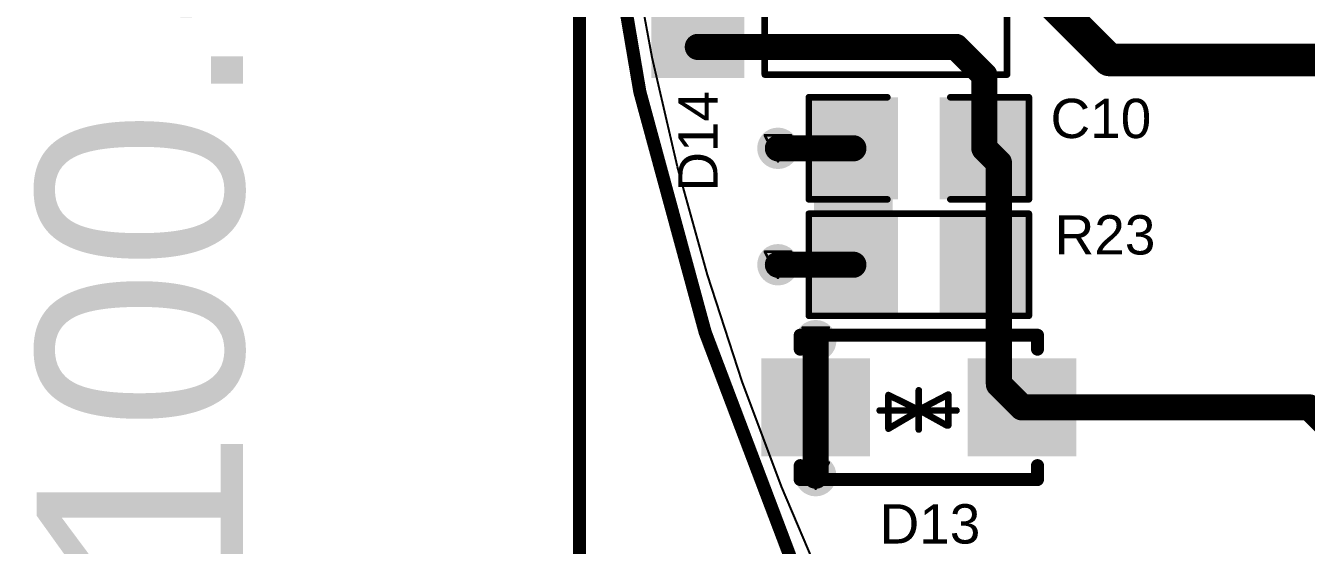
# Model space of a CAD drawing. Header units: inches. Extents: x 29 to 267, y 155 to 337.
# Drawn here: x 29.36 to 54.19, y 207.7 to 217.8 of the extents above; entities that cross this region are included whole.
import ezdxf

# ---------------------------------------------------------------- set-up
doc = ezdxf.new("R2010")
doc.units = ezdxf.units.IN
for name, color, linetype in [('Board Outline', 216, 'Continuous'), ('Bottom Layer', 5, 'Continuous'), ('Bottom Solder', 6, 'Continuous'), ('Dimension', 6, 'Continuous'), ('Drill Drawing', 1, 'Continuous'), ('Multi-Layer', 9, 'Continuous'), ('Pad Holes', 156, 'Continuous'), ('Top Layer', 1, 'Continuous'), ('Top Overlay', 2, 'Continuous'), ('Top Paste', 8, 'Continuous'), ('Top Solder', 216, 'Continuous'), ('Via Holes', 16, 'Continuous')]:
    doc.layers.add(name, color=color, linetype=linetype)
doc.styles.add('Arial', font='', dxfattribs={"height": 0.2})
doc.styles.get('Arial').set_extended_font_data('Arial')

# ---------------------------------------------------------------- blocks, each defined once
blk = doc.blocks.new('T93YA104KT20_30')
at = {"layer": 'Bottom Layer'}
h = blk.add_hatch(color=5, dxfattribs=at)
edge = h.paths.add_edge_path()
edge.add_arc((-2.54, 0), 0.762, 0, 360)
h = blk.add_hatch(color=5, dxfattribs=at)
edge = h.paths.add_edge_path()
edge.add_arc((0, 0), 0.762, 0, 360)
h = blk.add_hatch(color=5, dxfattribs=at)
edge = h.paths.add_edge_path()
edge.add_arc((2.54, 0), 0.762, 0, 360)
at = {"layer": 'Bottom Solder'}
h = blk.add_hatch(color=6, dxfattribs=at)
edge = h.paths.add_edge_path()
edge.add_arc((-2.54, 0), 0.864, 0, 360)
h = blk.add_hatch(color=6, dxfattribs=at)
edge = h.paths.add_edge_path()
edge.add_arc((0, 0), 0.864, 0, 360)
h = blk.add_hatch(color=6, dxfattribs=at)
edge = h.paths.add_edge_path()
edge.add_arc((2.54, 0), 0.864, 0, 360)
at = {"layer": 'Multi-Layer'}
h = blk.add_hatch(color=9, dxfattribs=at)
edge = h.paths.add_edge_path()
edge.add_arc((-2.54, 0), 0.762, 0, 360)
h = blk.add_hatch(color=9, dxfattribs=at)
edge = h.paths.add_edge_path()
edge.add_arc((0, 0), 0.762, 0, 360)
h = blk.add_hatch(color=9, dxfattribs=at)
edge = h.paths.add_edge_path()
edge.add_arc((2.54, 0), 0.762, 0, 360)
at = {"layer": 'Pad Holes'}
h = blk.add_hatch(color=7, dxfattribs=at)
edge = h.paths.add_edge_path()
edge.add_arc((-2.54, 0), 0.381, 0, 360)
h = blk.add_hatch(color=7, dxfattribs=at)
edge = h.paths.add_edge_path()
edge.add_arc((0, 0), 0.381, 0, 360)
h = blk.add_hatch(color=7, dxfattribs=at)
edge = h.paths.add_edge_path()
edge.add_arc((2.54, 0), 0.381, 0, 360)
at = {"layer": 'Top Layer'}
h = blk.add_hatch(color=1, dxfattribs=at)
edge = h.paths.add_edge_path()
edge.add_arc((-2.54, 0), 0.762, 0, 360)
h = blk.add_hatch(color=1, dxfattribs=at)
edge = h.paths.add_edge_path()
edge.add_arc((0, 0), 0.762, 0, 360)
h = blk.add_hatch(color=1, dxfattribs=at)
edge = h.paths.add_edge_path()
edge.add_arc((2.54, 0), 0.762, 0, 360)
at = {"layer": 'Top Solder'}
h = blk.add_hatch(color=216, dxfattribs=at)
edge = h.paths.add_edge_path()
edge.add_arc((-2.54, 0), 0.864, 0, 360)
h = blk.add_hatch(color=216, dxfattribs=at)
edge = h.paths.add_edge_path()
edge.add_arc((0, 0), 0.864, 0, 360)
h = blk.add_hatch(color=216, dxfattribs=at)
edge = h.paths.add_edge_path()
edge.add_arc((2.54, 0), 0.864, 0, 360)
at = {"layer": 'Top Overlay', "const_width": 0.127}
for points in [[(-4.877, -2.31), (-4.877, 2.387)], [(4.801, 2.387), (-4.877, 2.387)], [(4.801, -2.31), (4.801, 2.387)], [(-2.804, 1.639), (-2.804, 2.02)], [(-2.804, 1.639), (-2.804, 2.02)], [(-2.804, 1.258), (-2.804, 1.639)], [(4.801, -2.31), (-4.877, -2.31)]]:
    blk.add_lwpolyline(points, dxfattribs=at)
at = {"layer": 'Top Overlay', "const_width": 0.0635}
for points in [[(-4.909, 2.387, 1), (-4.845, 2.387, 1)], [(-4.909, 2.387, 1), (-4.845, 2.387, 1)], [(-2.836, 2.177, 1), (-2.772, 2.177, 1)], [(-2.826, 2.177, 1), (-2.762, 2.177, 1)], [(4.769, 2.387, 1), (4.832, 2.387, 1)], [(4.769, 2.387, 1), (4.832, 2.387, 1)], [(-2.836, 2.02, 1), (-2.772, 2.02, 1)], [(-2.836, 2.02, 1), (-2.772, 2.02, 1)], [(-2.836, 1.639, 1), (-2.772, 1.639, 1)], [(-2.836, 1.639, 1), (-2.772, 1.639, 1)], [(-2.836, 1.639, 1), (-2.772, 1.639, 1)], [(-2.836, 1.258, 1), (-2.772, 1.258, 1)], [(-2.831, 1.1, 1), (-2.767, 1.1, 1)], [(-2.831, 1.1, 1), (-2.767, 1.1, 1)], [(-4.909, -2.31, 1), (-4.845, -2.31, 1)], [(-4.909, -2.31, 1), (-4.845, -2.31, 1)], [(4.769, -2.31, 1), (4.832, -2.31, 1)], [(4.769, -2.31, 1), (4.832, -2.31, 1)]]:
    blk.add_lwpolyline(points, format="xyb", close=True, dxfattribs=at)
at = {"layer": 'Top Overlay', "const_width": 0.127}
for points in [[(-2.799, 1.1, -0.995297), (-2.804, 2.177)], [(-2.794, 2.177, -0.995297), (-2.799, 1.1)]]:
    blk.add_lwpolyline(points, format="xyb", dxfattribs=at)
blk = doc.blocks.new('R___1206_33')
at = {"layer": 'Top Layer'}
for points in [[(-2.032, 0.889), (-0.508, 0.889), (-0.508, -0.889), (-2.032, -0.889)], [(0.508, 0.889), (2.032, 0.889), (2.032, -0.889), (0.508, -0.889)]]:
    blk.add_hatch(color=1, dxfattribs=at).paths.add_polyline_path(points)
at = {"layer": 'Top Paste'}
for points in [[(-2.032, 0.889), (-0.508, 0.889), (-0.508, -0.889), (-2.032, -0.889)], [(0.508, 0.889), (2.032, 0.889), (2.032, -0.889), (0.508, -0.889)]]:
    blk.add_hatch(color=8, dxfattribs=at).paths.add_polyline_path(points)
at = {"layer": 'Top Solder'}
for points in [[(-2.1336, 0.9906), (-0.4064, 0.9906), (-0.4064, -0.9906), (-2.1336, -0.9906)], [(0.4064, 0.9906), (2.1336, 0.9906), (2.1336, -0.9906), (0.4064, -0.9906)]]:
    blk.add_hatch(color=216, dxfattribs=at).paths.add_polyline_path(points)
at = {"layer": 'Top Overlay', "const_width": 0.127}
for points in [[(-2.1336, -0.9906), (-2.1336, 0.9906)], [(-2.1336, 0.9906), (2.1336, 0.9906)], [(2.1336, -0.9906), (2.1336, 0.9906)], [(-2.1336, -0.9906), (2.1336, -0.9906)]]:
    blk.add_lwpolyline(points, dxfattribs=at)
at = {"layer": 'Top Overlay', "const_width": 0.0635}
for points in [[(-2.16535, 0.9906, 1), (-2.10185, 0.9906, 1)], [(-2.16535, 0.9906, 1), (-2.10185, 0.9906, 1)], [(2.10185, 0.9906, 1), (2.16535, 0.9906, 1)], [(2.10185, 0.9906, 1), (2.16535, 0.9906, 1)], [(-2.16535, -0.9906, 1), (-2.10185, -0.9906, 1)], [(-2.16535, -0.9906, 1), (-2.10185, -0.9906, 1)], [(2.10185, -0.9906, 1), (2.16535, -0.9906, 1)], [(2.10185, -0.9906, 1), (2.16535, -0.9906, 1)]]:
    blk.add_lwpolyline(points, format="xyb", close=True, dxfattribs=at)
blk = doc.blocks.new('LL_34_77')
at = {"layer": 'Top Layer'}
for points in [[(-1.15, -0.85), (-2.25, -0.85), (-2.25, 0.85), (-1.15, 0.85)], [(2.25, -0.85), (1.15, -0.85), (1.15, 0.85), (2.25, 0.85)]]:
    blk.add_hatch(color=1, dxfattribs=at).paths.add_polyline_path(points)
at = {"layer": 'Top Paste'}
for points in [[(-1.15, -0.85), (-2.25, -0.85), (-2.25, 0.85), (-1.15, 0.85)], [(2.25, -0.85), (1.15, -0.85), (1.15, 0.85), (2.25, 0.85)]]:
    blk.add_hatch(color=8, dxfattribs=at).paths.add_polyline_path(points)
at = {"layer": 'Top Solder'}
for points in [[(-1.099, -0.901), (-2.301, -0.901), (-2.301, 0.901), (-1.099, 0.901)], [(2.301, -0.901), (1.099, -0.901), (1.099, 0.901), (2.301, 0.901)]]:
    blk.add_hatch(color=216, dxfattribs=at).paths.add_polyline_path(points)
at = {"layer": 'Top Overlay', "const_width": 0.127}
for points in [[(0.9, 0.8), (-0.9, 0.8)], [(-0.229, -0.533), (-0.229, 0.584)], [(-0.127, 0), (0.356, 0.483)], [(0.356, -0.483), (0.356, 0.483)], [(0.686, 0), (-0.61, 0)], [(0.356, -0.483), (-0.102, -0.025)], [(0.878, -0.8), (-0.878, -0.8)]]:
    blk.add_lwpolyline(points, dxfattribs=at)
at = {"layer": 'Top Overlay', "const_width": 0.0635}
for points in [[(-0.932, 0.8, 1), (-0.868, 0.8, 1)], [(0.868, 0.8, 1), (0.932, 0.8, 1)], [(-0.26, 0.584, 1), (-0.197, 0.584, 1)], [(0.324, 0.483, 1), (0.387, 0.483, 1)], [(0.324, 0.483, 1), (0.387, 0.483, 1)], [(-0.641, 0, 1), (-0.578, 0, 1)], [(-0.159, 0, 1), (-0.095, 0, 1)], [(-0.133, -0.025, 1), (-0.07, -0.025, 1)], [(0.654, 0, 1), (0.718, 0, 1)], [(-0.26, -0.533, 1), (-0.197, -0.533, 1)], [(0.324, -0.483, 1), (0.387, -0.483, 1)], [(0.324, -0.483, 1), (0.387, -0.483, 1)], [(-0.91, -0.8, 1), (-0.846, -0.8, 1)], [(0.846, -0.8, 1), (0.91, -0.8, 1)]]:
    blk.add_lwpolyline(points, format="xyb", close=True, dxfattribs=at)
blk = doc.blocks.new('SMA_B__D___________78')
at = {"layer": 'Top Layer'}
for points in [[(-3, 0.9), (-1, 0.9), (-1, -0.9), (-3, -0.9)], [(1, 0.9), (3, 0.9), (3, -0.9), (1, -0.9)]]:
    blk.add_hatch(color=1, dxfattribs=at).paths.add_polyline_path(points)
at = {"layer": 'Top Paste'}
for points in [[(-3, 0.9), (-1, 0.9), (-1, -0.9), (-3, -0.9)], [(1, 0.9), (3, 0.9), (3, -0.9), (1, -0.9)]]:
    blk.add_hatch(color=8, dxfattribs=at).paths.add_polyline_path(points)
at = {"layer": 'Top Solder'}
for points in [[(-3.051, 0.951), (-0.949, 0.951), (-0.949, -0.951), (-3.051, -0.951)], [(0.949, 0.951), (3.051, 0.951), (3.051, -0.951), (0.949, -0.951)]]:
    blk.add_hatch(color=216, dxfattribs=at).paths.add_polyline_path(points)
at = {"layer": 'Top Overlay'}
for points, const_width in [([(-2.3, 1.4), (2.3, 1.4)], 0.254), ([(-2.3, 1.131), (-2.3, 1.4)], 0.254), ([(2.3, 1.131), (2.3, 1.4)], 0.254), ([(-0.59, 0.24), (-0.002, -0.049)], 0.127), ([(-0.59, -0.414), (-0.59, 0.24)], 0.127), ([(-0.002, -0.049), (-0.002, 0.332)], 0.127), ([(-0.002, -0.049), (0.57, 0.25)], 0.127), ([(0.57, -0.35), (0.57, 0.25)], 0.127), ([(-0.76, -0.06), (0.73, -0.06)], 0.127), ([(-0.59, -0.414), (0.015, -0.058)], 0.127), ([(-0.002, -0.43), (-0.002, -0.049)], 0.127), ([(0.015, -0.058), (0.54, -0.35)], 0.127), ([(-2.3, -1.4), (-2.3, -1.131)], 0.254), ([(2.3, -1.4), (2.3, -1.131)], 0.254), ([(-2.3, -1.4), (2.3, -1.4)], 0.254)]:
    blk.add_lwpolyline(points, dxfattribs=dict(at, const_width=const_width))
for points, const_width in [([(-2.363, 1.4, 1), (-2.236, 1.4, 1)], 0.127), ([(-2.363, 1.4, 1), (-2.236, 1.4, 1)], 0.127), ([(2.236, 1.4, 1), (2.363, 1.4, 1)], 0.127), ([(2.236, 1.4, 1), (2.363, 1.4, 1)], 0.127), ([(-2.363, 1.131, 1), (-2.236, 1.131, 1)], 0.127), ([(2.236, 1.131, 1), (2.363, 1.131, 1)], 0.127), ([(-0.622, 0.24, 1), (-0.558, 0.24, 1)], 0.0635), ([(-0.622, 0.24, 1), (-0.558, 0.24, 1)], 0.0635), ([(-0.034, 0.332, 1), (0.03, 0.332, 1)], 0.0635), ([(0.538, 0.25, 1), (0.602, 0.25, 1)], 0.0635), ([(0.538, 0.25, 1), (0.602, 0.25, 1)], 0.0635), ([(-0.792, -0.06, 1), (-0.728, -0.06, 1)], 0.0635), ([(-0.034, -0.049, 1), (0.03, -0.049, 1)], 0.0635), ([(-0.034, -0.049, 1), (0.03, -0.049, 1)], 0.0635), ([(-0.034, -0.049, 1), (0.03, -0.049, 1)], 0.0635), ([(-0.034, -0.049, 1), (0.03, -0.049, 1)], 0.0635), ([(-0.017, -0.058, 1), (0.046, -0.058, 1)], 0.0635), ([(-0.017, -0.058, 1), (0.046, -0.058, 1)], 0.0635), ([(0.698, -0.06, 1), (0.762, -0.06, 1)], 0.0635), ([(-0.622, -0.414, 1), (-0.558, -0.414, 1)], 0.0635), ([(-0.622, -0.414, 1), (-0.558, -0.414, 1)], 0.0635), ([(-0.034, -0.43, 1), (0.03, -0.43, 1)], 0.0635), ([(0.508, -0.35, 1), (0.572, -0.35, 1)], 0.0635), ([(0.538, -0.35, 1), (0.602, -0.35, 1)], 0.0635), ([(-2.363, -1.131, 1), (-2.236, -1.131, 1)], 0.127), ([(2.236, -1.131, 1), (2.363, -1.131, 1)], 0.127), ([(-2.363, -1.4, 1), (-2.236, -1.4, 1)], 0.127), ([(-2.363, -1.4, 1), (-2.236, -1.4, 1)], 0.127), ([(2.236, -1.4, 1), (2.363, -1.4, 1)], 0.127), ([(2.236, -1.4, 1), (2.363, -1.4, 1)], 0.127)]:
    blk.add_lwpolyline(points, format="xyb", close=True, dxfattribs=dict(at, const_width=const_width))
blk = doc.blocks.new('C___1206_92')
at = {"layer": 'Top Layer'}
for points in [[(-2.032, 0.889), (-0.508, 0.889), (-0.508, -0.889), (-2.032, -0.889)], [(0.508, 0.889), (2.032, 0.889), (2.032, -0.889), (0.508, -0.889)]]:
    blk.add_hatch(color=1, dxfattribs=at).paths.add_polyline_path(points)
at = {"layer": 'Top Paste'}
for points in [[(-2.032, 0.889), (-0.508, 0.889), (-0.508, -0.889), (-2.032, -0.889)], [(0.508, 0.889), (2.032, 0.889), (2.032, -0.889), (0.508, -0.889)]]:
    blk.add_hatch(color=8, dxfattribs=at).paths.add_polyline_path(points)
at = {"layer": 'Top Solder'}
for points in [[(-2.1336, 0.9906), (-0.4064, 0.9906), (-0.4064, -0.9906), (-2.1336, -0.9906)], [(0.4064, 0.9906), (2.1336, 0.9906), (2.1336, -0.9906), (0.4064, -0.9906)]]:
    blk.add_hatch(color=216, dxfattribs=at).paths.add_polyline_path(points)
at = {"layer": 'Top Overlay', "const_width": 0.127}
for points in [[(-2.1336, 0.9906), (-0.6096, 0.9906)], [(-2.1336, -0.9906), (-2.1336, 0.9906)], [(0.6096, 0.9906), (2.1336, 0.9906)], [(2.1336, -0.9906), (2.1336, 0.9906)], [(-2.1336, -0.9906), (-0.6096, -0.9906)], [(0.6096, -0.9906), (2.1336, -0.9906)]]:
    blk.add_lwpolyline(points, dxfattribs=at)
at = {"layer": 'Top Overlay', "const_width": 0.0635}
for points in [[(-2.16535, 0.9906, 1), (-2.10185, 0.9906, 1)], [(-2.16535, 0.9906, 1), (-2.10185, 0.9906, 1)], [(-0.64135, 0.9906, 1), (-0.57785, 0.9906, 1)], [(0.57785, 0.9906, 1), (0.64135, 0.9906, 1)], [(2.10185, 0.9906, 1), (2.16535, 0.9906, 1)], [(2.10185, 0.9906, 1), (2.16535, 0.9906, 1)], [(-2.16535, -0.9906, 1), (-2.10185, -0.9906, 1)], [(-2.16535, -0.9906, 1), (-2.10185, -0.9906, 1)], [(-0.64135, -0.9906, 1), (-0.57785, -0.9906, 1)], [(0.57785, -0.9906, 1), (0.64135, -0.9906, 1)], [(2.10185, -0.9906, 1), (2.16535, -0.9906, 1)], [(2.10185, -0.9906, 1), (2.16535, -0.9906, 1)]]:
    blk.add_lwpolyline(points, format="xyb", close=True, dxfattribs=at)

msp = doc.modelspace()

# ---------------------------------------------------------------- hatches: boundary and pattern name
at = {"layer": 'Bottom Layer'}
h = msp.add_hatch(color=5, dxfattribs=at)
edge = h.paths.add_edge_path()
edge.add_arc((43.942, 215.413), 0.3, 0, 360)
h = msp.add_hatch(color=5, dxfattribs=at)
edge = h.paths.add_edge_path()
edge.add_arc((43.942, 213.153), 0.3, 0, 360)
h = msp.add_hatch(color=5, dxfattribs=at)
edge = h.paths.add_edge_path()
edge.add_arc((44.674, 211.679), 0.3, 0, 360)
h = msp.add_hatch(color=5, dxfattribs=at)
edge = h.paths.add_edge_path()
edge.add_arc((44.674, 209.059), 0.3, 0, 360)
at = {"layer": 'Bottom Solder'}
h = msp.add_hatch(color=6, dxfattribs=at)
edge = h.paths.add_edge_path()
edge.add_arc((43.942, 215.413), 0.402, 0, 360)
h = msp.add_hatch(color=6, dxfattribs=at)
edge = h.paths.add_edge_path()
edge.add_arc((43.942, 213.153), 0.402, 0, 360)
h = msp.add_hatch(color=6, dxfattribs=at)
edge = h.paths.add_edge_path()
edge.add_arc((44.674, 211.679), 0.402, 0, 360)
h = msp.add_hatch(color=6, dxfattribs=at)
edge = h.paths.add_edge_path()
edge.add_arc((44.674, 209.059), 0.402, 0, 360)
at = {"layer": 'Top Layer'}
msp.add_hatch(color=1, dxfattribs=at).paths.add_polyline_path([(44.642, 212.264), (46.166, 212.264), (46.166, 216.302), (44.642, 216.302)])
h = msp.add_hatch(color=1, dxfattribs=at)
edge = h.paths.add_edge_path()
edge.add_arc((43.942, 215.413), 0.3, 0, 360)
h = msp.add_hatch(color=1, dxfattribs=at)
edge = h.paths.add_edge_path()
edge.add_arc((43.942, 213.153), 0.3, 0, 360)
h = msp.add_hatch(color=1, dxfattribs=at)
edge = h.paths.add_edge_path()
edge.add_arc((44.674, 211.679), 0.3, 0, 360)
h = msp.add_hatch(color=1, dxfattribs=at)
edge = h.paths.add_edge_path()
edge.add_arc((44.674, 209.059), 0.3, 0, 360)
at = {"layer": 'Top Solder'}
h = msp.add_hatch(color=216, dxfattribs=at)
edge = h.paths.add_edge_path()
edge.add_arc((43.942, 215.413), 0.402, 0, 360)
h = msp.add_hatch(color=216, dxfattribs=at)
edge = h.paths.add_edge_path()
edge.add_arc((43.942, 213.153), 0.402, 0, 360)
h = msp.add_hatch(color=216, dxfattribs=at)
edge = h.paths.add_edge_path()
edge.add_arc((44.674, 211.679), 0.402, 0, 360)
h = msp.add_hatch(color=216, dxfattribs=at)
edge = h.paths.add_edge_path()
edge.add_arc((44.674, 209.059), 0.402, 0, 360)
at = {"layer": 'Via Holes'}
h = msp.add_hatch(color=7, dxfattribs=at)
edge = h.paths.add_edge_path()
edge.add_arc((43.942, 215.413), 0.15, 0, 360)
h = msp.add_hatch(color=7, dxfattribs=at)
edge = h.paths.add_edge_path()
edge.add_arc((43.942, 213.153), 0.15, 0, 360)
h = msp.add_hatch(color=7, dxfattribs=at)
edge = h.paths.add_edge_path()
edge.add_arc((44.674, 211.679), 0.15, 0, 360)
h = msp.add_hatch(color=7, dxfattribs=at)
edge = h.paths.add_edge_path()
edge.add_arc((44.674, 209.059), 0.15, 0, 360)

# ---------------------------------------------------------------- linework, layer by layer
at = {"layer": 'Board Outline', "const_width": 0.254}
msp.add_lwpolyline([(55.145, 191.491, -2.452185), (125.145, 191.491)], format="xyb", dxfattribs=at)
at = {"layer": 'Bottom Layer'}
for p, q in [((41.507, 217.176), (41.112, 219.317)), ((41.996, 215.054), (41.507, 217.176)), ((42.578, 212.956), (41.996, 215.054)), ((43.25, 210.885), (42.578, 212.956)), ((44.013, 208.846), (43.25, 210.885)), ((44.865, 206.842), (44.013, 208.846))]:
    msp.add_line(p, q, dxfattribs=at)
at = {"layer": 'Dimension', "const_width": 0.254}
msp.add_lwpolyline([(40.096, 158.293), (40.096, 226.95)], dxfattribs=at)
at = {"layer": 'Drill Drawing', "const_width": 0.0508}
for points in [[(43.688, 215.667), (44.196, 215.667)], [(43.688, 215.667), (43.942, 215.159)], [(43.79, 215.566), (44.094, 215.566)], [(43.79, 215.566), (43.942, 215.261)], [(43.942, 215.159), (44.196, 215.667)], [(43.942, 215.261), (44.094, 215.566)], [(43.688, 213.407), (44.196, 213.407)], [(43.688, 213.407), (43.942, 212.899)], [(43.79, 213.305), (44.094, 213.305)], [(43.79, 213.305), (43.942, 213)], [(43.942, 212.899), (44.196, 213.407)], [(43.942, 213), (44.094, 213.305)], [(44.42, 211.933), (44.928, 211.933)], [(44.42, 211.933), (44.674, 211.425)], [(44.522, 211.831), (44.826, 211.831)], [(44.522, 211.831), (44.674, 211.527)], [(44.674, 211.425), (44.928, 211.933)], [(44.674, 211.527), (44.826, 211.831)], [(44.42, 209.313), (44.928, 209.313)], [(44.42, 209.313), (44.674, 208.805)], [(44.674, 208.805), (44.928, 209.313)], [(44.522, 209.212), (44.826, 209.212)], [(44.522, 209.212), (44.674, 208.907)], [(44.674, 208.907), (44.826, 209.212)]]:
    msp.add_lwpolyline(points, dxfattribs=at)
at = {"layer": 'Drill Drawing', "const_width": 0.0254}
for points in [[(43.675, 215.667, 1), (43.701, 215.667, 1)], [(43.675, 215.667, 1), (43.701, 215.667, 1)], [(43.777, 215.566, 1), (43.802, 215.566, 1)], [(43.777, 215.566, 1), (43.802, 215.566, 1)], [(44.082, 215.566, 1), (44.107, 215.566, 1)], [(44.082, 215.566, 1), (44.107, 215.566, 1)], [(44.183, 215.667, 1), (44.209, 215.667, 1)], [(44.183, 215.667, 1), (44.209, 215.667, 1)], [(43.929, 215.261, 1), (43.955, 215.261, 1)], [(43.929, 215.261, 1), (43.955, 215.261, 1)], [(43.929, 215.159, 1), (43.955, 215.159, 1)], [(43.929, 215.159, 1), (43.955, 215.159, 1)], [(43.675, 213.407, 1), (43.701, 213.407, 1)], [(43.675, 213.407, 1), (43.701, 213.407, 1)], [(43.777, 213.305, 1), (43.802, 213.305, 1)], [(43.777, 213.305, 1), (43.802, 213.305, 1)], [(44.082, 213.305, 1), (44.107, 213.305, 1)], [(44.082, 213.305, 1), (44.107, 213.305, 1)], [(44.183, 213.407, 1), (44.209, 213.407, 1)], [(44.183, 213.407, 1), (44.209, 213.407, 1)], [(43.929, 213, 1), (43.955, 213, 1)], [(43.929, 213, 1), (43.955, 213, 1)], [(43.929, 212.899, 1), (43.955, 212.899, 1)], [(43.929, 212.899, 1), (43.955, 212.899, 1)], [(44.407, 211.933, 1), (44.433, 211.933, 1)], [(44.407, 211.933, 1), (44.433, 211.933, 1)], [(44.509, 211.831, 1), (44.534, 211.831, 1)], [(44.509, 211.831, 1), (44.534, 211.831, 1)], [(44.814, 211.831, 1), (44.839, 211.831, 1)], [(44.814, 211.831, 1), (44.839, 211.831, 1)], [(44.915, 211.933, 1), (44.941, 211.933, 1)], [(44.915, 211.933, 1), (44.941, 211.933, 1)], [(44.661, 211.527, 1), (44.687, 211.527, 1)], [(44.661, 211.527, 1), (44.687, 211.527, 1)], [(44.661, 211.425, 1), (44.687, 211.425, 1)], [(44.661, 211.425, 1), (44.687, 211.425, 1)], [(44.407, 209.313, 1), (44.433, 209.313, 1)], [(44.407, 209.313, 1), (44.433, 209.313, 1)], [(44.915, 209.313, 1), (44.941, 209.313, 1)], [(44.915, 209.313, 1), (44.941, 209.313, 1)], [(44.509, 209.212, 1), (44.534, 209.212, 1)], [(44.509, 209.212, 1), (44.534, 209.212, 1)], [(44.814, 209.212, 1), (44.839, 209.212, 1)], [(44.814, 209.212, 1), (44.839, 209.212, 1)], [(44.661, 208.907, 1), (44.687, 208.907, 1)], [(44.661, 208.907, 1), (44.687, 208.907, 1)], [(44.661, 208.805, 1), (44.687, 208.805, 1)], [(44.661, 208.805, 1), (44.687, 208.805, 1)]]:
    msp.add_lwpolyline(points, format="xyb", close=True, dxfattribs=at)
at = {"layer": 'Top Layer'}
for points, const_width in [([(47.697, 219.797), (50.363, 217.13)], 0.635), ([(42.39, 217.381), (47.394, 217.381)], 0.508), ([(47.394, 217.381), (47.944, 216.831)], 0.508), ([(50.363, 217.13), (58.852, 217.13)], 0.635), ([(47.944, 215.413), (47.944, 216.831)], 0.508), ([(43.942, 215.413), (45.404, 215.413)], 0.508), ([(47.944, 215.413), (48.226, 215.131)], 0.508), ([(48.226, 213.153), (48.226, 215.131)], 0.508), ([(43.942, 213.153), (45.404, 213.153)], 0.508), ([(48.226, 210.832), (48.226, 213.153)], 0.508), ([(44.674, 210.384), (44.674, 211.679)], 0.508), ([(48.226, 210.832), (48.674, 210.384)], 0.508), ([(44.674, 209.059), (44.674, 210.384)], 0.508), ([(48.674, 210.384), (54.243, 210.384)], 0.508), ([(54.243, 210.384), (55.8, 208.827)], 0.508)]:
    msp.add_lwpolyline(points, dxfattribs=dict(at, const_width=const_width))
for points, const_width in [([(42.263, 217.381, 1), (42.517, 217.381, 1)], 0.254), ([(47.267, 217.381, 1), (47.521, 217.381, 1)], 0.254), ([(47.267, 217.381, 1), (47.521, 217.381, 1)], 0.254), ([(50.205, 217.13, 1), (50.522, 217.13, 1)], 0.318), ([(50.205, 217.13, 1), (50.522, 217.13, 1)], 0.318), ([(47.817, 216.831, 1), (48.071, 216.831, 1)], 0.254), ([(47.817, 216.831, 1), (48.071, 216.831, 1)], 0.254), ([(43.815, 215.413, 1), (44.069, 215.413, 1)], 0.254), ([(45.277, 215.413, 1), (45.531, 215.413, 1)], 0.254), ([(47.817, 215.413, 1), (48.071, 215.413, 1)], 0.254), ([(47.817, 215.413, 1), (48.071, 215.413, 1)], 0.254), ([(48.099, 215.131, 1), (48.353, 215.131, 1)], 0.254), ([(48.099, 215.131, 1), (48.353, 215.131, 1)], 0.254), ([(43.815, 213.153, 1), (44.069, 213.153, 1)], 0.254), ([(45.277, 213.153, 1), (45.531, 213.153, 1)], 0.254), ([(48.099, 213.153, 1), (48.353, 213.153, 1)], 0.254), ([(48.099, 213.153, 1), (48.353, 213.153, 1)], 0.254), ([(44.547, 211.679, 1), (44.801, 211.679, 1)], 0.254), ([(48.099, 210.832, 1), (48.353, 210.832, 1)], 0.254), ([(48.099, 210.832, 1), (48.353, 210.832, 1)], 0.254), ([(44.547, 210.384, 1), (44.801, 210.384, 1)], 0.254), ([(44.547, 210.384, 1), (44.801, 210.384, 1)], 0.254), ([(48.547, 210.384, 1), (48.801, 210.384, 1)], 0.254), ([(48.547, 210.384, 1), (48.801, 210.384, 1)], 0.254), ([(54.116, 210.384, 1), (54.37, 210.384, 1)], 0.254), ([(54.116, 210.384, 1), (54.37, 210.384, 1)], 0.254), ([(44.547, 209.059, 1), (44.801, 209.059, 1)], 0.254)]:
    msp.add_lwpolyline(points, format="xyb", close=True, dxfattribs=dict(at, const_width=const_width))

# ---------------------------------------------------------------- block references
at = {"rotation": 270}
for name, p in [('T93YA104KT20_30', (45.997, 221.644)), ('LL_34_77', (42.39, 219.081))]:
    msp.add_blockref(name, p, dxfattribs=at)
for name, p in [('C___1206_92', (46.674, 215.413)), ('R___1206_33', (46.674, 213.153)), ('SMA_B__D___________78', (46.674, 210.384))]:
    msp.add_blockref(name, p)

# ---------------------------------------------------------------- texts
at = {"layer": 'Dimension', "style": 'Arial'}
msp.add_text('100.83 (mm)', height=4, rotation=90, dxfattribs=at).set_placement((33.572, 206.837))
at = {"layer": 'Top Overlay', "style": 'Arial'}
msp.add_text('D14', height=0.762, rotation=90, dxfattribs=at).set_placement((42.771, 214.572))
for s, p in [('C10', (49.226, 215.612)), ('R23', (49.306, 213.352)), ('D13', (45.913, 207.742))]:
    msp.add_text(s, height=0.762, dxfattribs=at).set_placement(p)

doc.saveas('drawing.dxf')
